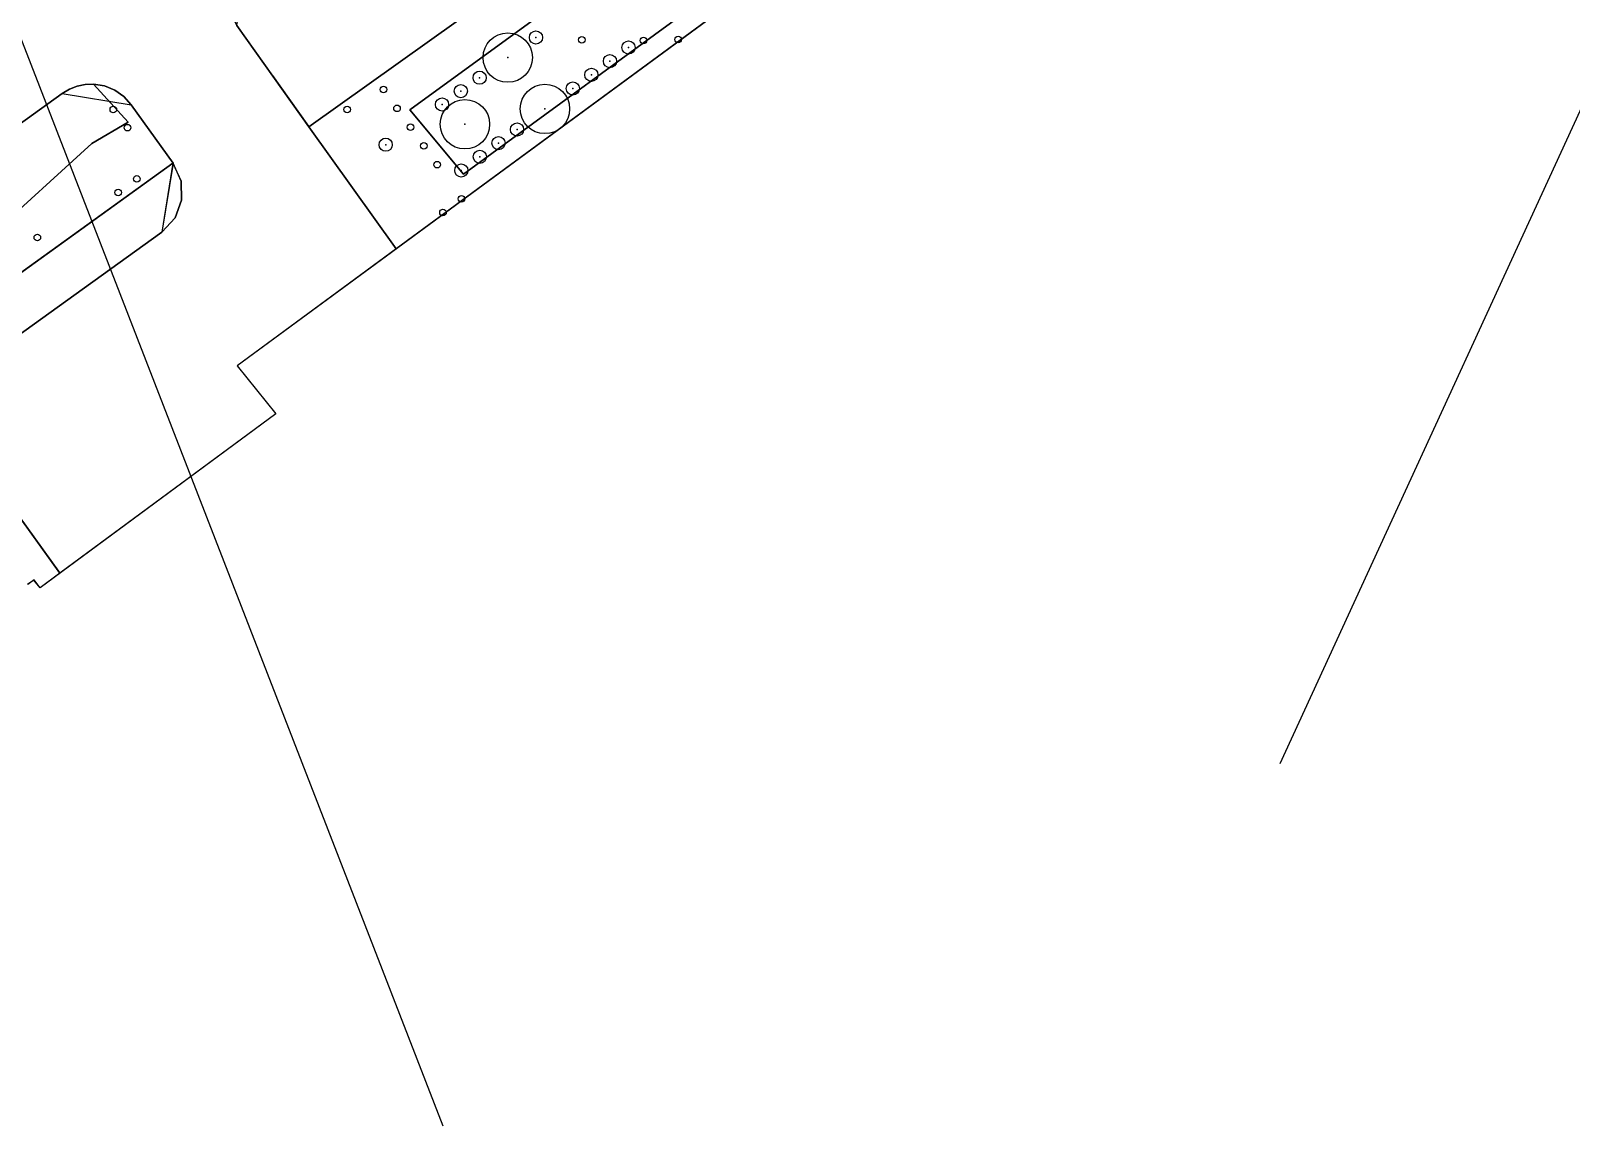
# Model space of a CAD drawing. Header units: metres. Extents: x 13966 to 15478, y -1639 to -430.
# Drawn here: x 14607.2 to 14700.7, y -1080.1 to -1013.7 of the extents above; entities that cross this region are included whole.
import ezdxf

# ---------------------------------------------------------------- set-up
doc = ezdxf.new("R2010")
doc.units = ezdxf.units.M
for name, color, linetype in [('BOUNDARY', 7, 'Continuous'), ('CURB', 7, 'Continuous'), ('GAS', 7, 'Continuous'), ('GRASS', 7, 'Continuous'), ('NEW_BUSH', 3, 'Continuous'), ('NEW_TREE', 3, 'Continuous'), ('OVERHEAD_POWER_LINE', 7, 'Continuous'), ('ROAD', 7, 'Continuous'), ('SIDEWALK_PATH', 7, 'Continuous')]:
    doc.layers.add(name, color=color, linetype=linetype)

# ---------------------------------------------------------------- blocks, each defined once
blk = doc.blocks.new('ПУЗЫРЕПЛОДНИК_LADY_IN_RED')
blk.add_circle((0, 0), 0.2)
blk = doc.blocks.new('ПУЗЫРЕПЛОДНИК_TINY_WINE_GOLD')
blk.add_circle((0, 0), 0.2)
blk = doc.blocks.new('СПИРЕЯ_GREFSHEIM')
blk.add_circle((0, 0), 0.2)
blk = doc.blocks.new('ЛАПЧАТКА_GOLDFINGER')
blk.add_circle((0, 0), 0.2)
blk = doc.blocks.new('ИВА_БУЛЛАТА')
blk.add_circle((0, 0), 0.2)
blk = doc.blocks.new('КЛЕН_PRINCETON_GOLD')
blk.add_circle((0, 0), 0.2)

msp = doc.modelspace()

# ---------------------------------------------------------------- linework, layer by layer
at = {"layer": 'BOUNDARY'}
msp.add_lwpolyline([(14656.7, -1006.852), (14619.771, -1033.999), (14622.11, -1036.921), (14607.804, -1047.473), (14607.427, -1047.017), (14607.05, -1047.28)], dxfattribs=at)
at = {"layer": 'CURB'}
for points in [[(14629.416, -1026.908), (14619.74, -1013.346), (14620.426, -1009.171), (14628.619, -1003.256)], [(14624.122, -1019.488), (14644.044, -1005.275)], [(14621.905, -1016.381), (14624.104, -1019.462)], [(14569.952, -1046.94), (14571.574, -1045.771), (14573.913, -1049.016), (14596.224, -1032.94), (14593.886, -1029.695), (14594.113, -1028.299), (14609.148, -1017.465), (14613.344, -1018.156), (14615.878, -1021.708), (14615.19, -1025.885), (14602.118, -1035.304), (14601.891, -1036.7), (14609.026, -1046.602)], [(14615.87, -1021.697), (14598.444, -1034.253), (14597.062, -1034.046), (14596.224, -1032.94)], [(14615.87, -1021.697), (14615.19, -1025.885)]]:
    msp.add_lwpolyline(points, dxfattribs=at)
at = {"layer": 'GAS'}
msp.add_line((14632.28, -1080.149), (14522.025, -796.129), dxfattribs=at)
at = {"layer": 'GRASS'}
for points in [[(14629.416, -1026.908), (14624.122, -1019.488), (14644.044, -1005.275), (14645.536, -1007.306), (14630.255, -1018.464), (14633.498, -1022.363), (14648.532, -1011.38), (14649.236, -1012.338)], [(14633.498, -1022.363), (14630.255, -1018.464), (14645.536, -1007.306), (14648.532, -1011.38)], [(14602.336, -1031.449), (14601.871, -1030.786), (14605.915, -1027.767), (14604.728, -1026.177), (14610.941, -1020.509), (14613.155, -1019.212), (14611.055, -1016.903), (14611.723, -1017.013), (14612.343, -1017.267), (14612.891, -1017.652), (14613.344, -1018.156), (14615.87, -1021.697)]]:
    msp.add_lwpolyline(points, close=True, dxfattribs=at)
msp.add_lwpolyline([(14594.111, -1028.3), (14609.148, -1017.465), (14609.584, -1017.204), (14610.054, -1017.021), (14610.547, -1016.92), (14611.055, -1016.903), (14613.155, -1019.212), (14610.941, -1020.509), (14604.728, -1026.177)], dxfattribs=at)
at = {"layer": 'NEW_BUSH'}
for centre in [(14637.901, -1014.073), (14643.523, -1014.678), (14642.395, -1015.507), (14634.482, -1016.512), (14641.267, -1016.336), (14633.342, -1017.325), (14640.139, -1017.165), (14632.203, -1018.139), (14636.755, -1019.653), (14628.784, -1020.578), (14635.627, -1020.482), (14633.371, -1022.14), (14634.499, -1021.311)]:
    msp.add_circle(centre, 0.4, dxfattribs=at)
for p in [(14637.901, -1014.073), (14643.523, -1014.678), (14642.395, -1015.507), (14634.482, -1016.512), (14641.267, -1016.336), (14633.342, -1017.325), (14640.139, -1017.165), (14632.203, -1018.139), (14636.755, -1019.653), (14628.784, -1020.578), (14635.627, -1020.482), (14634.499, -1021.311), (14633.371, -1022.14)]:
    msp.add_point(p, dxfattribs=at)
at = {"layer": 'NEW_TREE'}
for centre in [(14636.192, -1015.293), (14638.447, -1018.409), (14633.592, -1019.339)]:
    msp.add_circle(centre, 1.5, dxfattribs=at)
for p in [(14636.192, -1015.293), (14638.447, -1018.409), (14633.592, -1019.339)]:
    msp.add_point(p, dxfattribs=at)
at = {"layer": 'OVERHEAD_POWER_LINE'}
msp.add_line((14683.069, -1058.141), (14848.465, -697.947), dxfattribs=at)
at = {"layer": 'ROAD'}
for points in [[(14619.74, -1013.346), (14624.122, -1019.488), (14629.416, -1026.908), (14619.771, -1033.999), (14622.11, -1036.921), (14609.014, -1046.584), (14601.891, -1036.7)], [(14602.118, -1035.304), (14615.19, -1025.885), (14615.998, -1025.014), (14616.396, -1023.938), (14616.364, -1022.792), (14615.878, -1021.708), (14613.344, -1018.156), (14612.891, -1017.652), (14612.343, -1017.267), (14611.723, -1017.013), (14611.055, -1016.903), (14610.547, -1016.92), (14610.054, -1017.021), (14609.584, -1017.204), (14609.148, -1017.465), (14594.122, -1028.292)]]:
    msp.add_lwpolyline(points, dxfattribs=at)
at = {"layer": 'SIDEWALK_PATH'}
msp.add_lwpolyline([(14619.74, -1013.346), (14619.254, -1012.263), (14619.222, -1011.117), (14619.619, -1010.042), (14620.426, -1009.171), (14643.78, -992.311), (14644.142, -992.147), (14644.525, -992.135), (14644.885, -992.267), (14645.176, -992.537), (14648.809, -997.568), (14648.908, -997.739), (14648.971, -997.924), (14648.997, -998.119), (14648.985, -998.316), (14648.934, -998.507), (14648.847, -998.682), (14648.728, -998.838), (14648.579, -998.968), (14642.563, -1003.26), (14644.044, -1005.275), (14624.122, -1019.488)], close=True, dxfattribs=at)
for points in [[(14602.336, -1031.449), (14615.87, -1021.697), (14616.364, -1022.792), (14616.396, -1023.938), (14615.998, -1025.014), (14615.19, -1025.885), (14602.118, -1035.304)], [(14601.891, -1036.7), (14609.014, -1046.584), (14607.806, -1047.475), (14607.45, -1046.992), (14607.059, -1047.281)]]:
    msp.add_lwpolyline(points, dxfattribs=at)

# ---------------------------------------------------------------- block references
at = {"layer": 'BUSH'}
for name, p in [('ПУЗЫРЕПЛОДНИК_LADY_IN_RED', (14644.435, -1014.249)), ('ПУЗЫРЕПЛОДНИК_TINY_WINE_GOLD', (14646.537, -1014.199)), ('ПУЗЫРЕПЛОДНИК_LADY_IN_RED', (14628.657, -1017.235)), ('СПИРЕЯ_GREFSHEIM', (14612.254, -1018.439)), ('СПИРЕЯ_GREFSHEIM', (14626.447, -1018.444)), ('ПУЗЫРЕПЛОДНИК_TINY_WINE_GOLD', (14629.47, -1018.374)), ('ПУЗЫРЕПЛОДНИК_LADY_IN_RED', (14613.108, -1019.546)), ('ЛАПЧАТКА_GOLDFINGER', (14630.283, -1019.514)), ('ИВА_БУЛЛАТА', (14631.096, -1020.654)), ('СПИРЕЯ_GREFSHEIM', (14631.909, -1021.793)), ('ПУЗЫРЕПЛОДНИК_TINY_WINE_GOLD', (14613.681, -1022.658)), ('ЛАПЧАТКА_GOLDFINGER', (14612.545, -1023.476)), ('ПУЗЫРЕПЛОДНИК_TINY_WINE_GOLD', (14632.259, -1024.694)), ('ПУЗЫРЕПЛОДНИК_LADY_IN_RED', (14633.387, -1023.865)), ('ЛАПЧАТКА_GOLDFINGER', (14607.642, -1026.216))]:
    msp.add_blockref(name, p, dxfattribs=at)
at = {"layer": 'TREE'}
msp.add_blockref('КЛЕН_PRINCETON_GOLD', (14640.687, -1014.215), dxfattribs=at)

doc.saveas('drawing.dxf')
